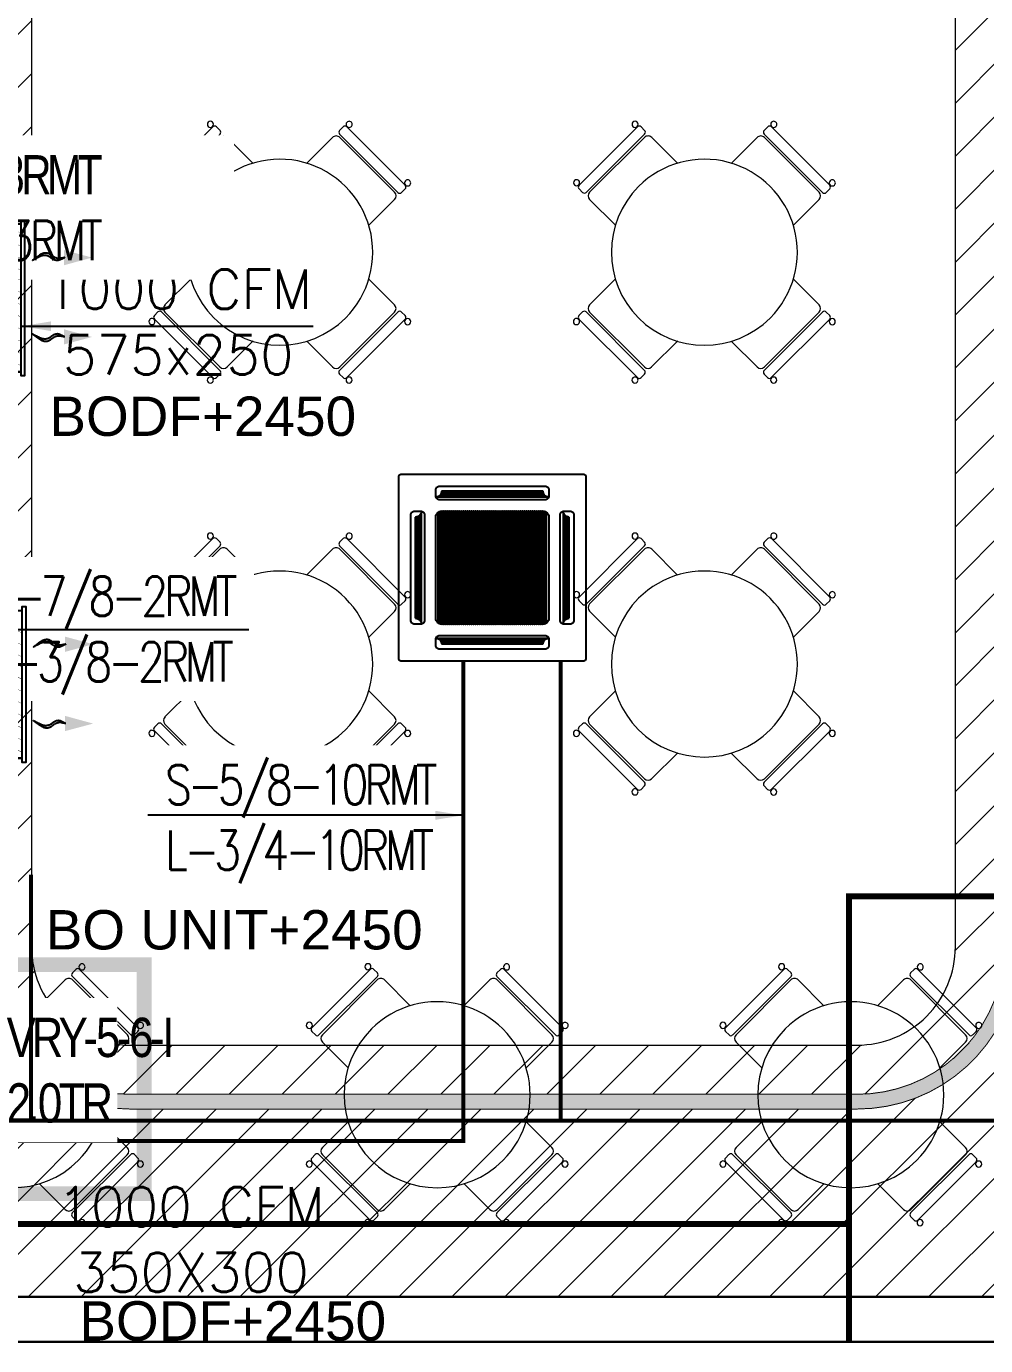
# Model space of a CAD drawing. Header units: millimetres. Extents: x 148480 to 578986, y 39883 to 155062.
# Drawn here: x 250666 to 255545, y 112163 to 118873 of the extents above; entities that cross this region are included whole.
import ezdxf

# ---------------------------------------------------------------- set-up
doc = ezdxf.new("R2010")
doc.units = ezdxf.units.MM
doc.linetypes.add('CENTER', pattern=[2, 1.25, -0.25, 0.25, -0.25])
doc.linetypes.add('HIDDEN', pattern=[0.375, 0.25, -0.125])
for name, color, linetype in [('AC-RA-DIFFUSER', 6, 'Continuous'), ('CEN', 252, 'CENTER'), ('CONC-WALL', 1, 'Continuous'), ('FRESH AIRDUCT', 3, 'Continuous'), ('HATCH', 8, 'Continuous'), ('Hatch 01_UC', 7, 'Continuous'), ('HVAC-SECTIONS', 7, 'Continuous'), ('Layer2', 4, 'Continuous'), ('Layer4', 6, 'Continuous'), ('M HVAC DRAIN PIPE', 30, 'Continuous'), ('M-HVAC ELLIPTICAL DUCT', 6, 'Continuous'), ('M-HVAC VRV PIPE', 4, 'Continuous'), ('M-HVAC-BOF', 6, 'Continuous'), ('M-HVAC-GRIL', 6, 'Continuous'), ('M-HVAC-SUPP', 4, 'Continuous'), ('M-HVAC-SUPPLY AIR DUCT', 4, 'Continuous'), ('M-HVAC-TEXT', 7, 'Continuous'), ('PCE-HVACTEXT', 7, 'Continuous')]:
    doc.layers.add(name, color=color, linetype=linetype)
for name, color, linetype, lineweight in [('ID-FURNITURE', 54, 'Continuous', 15), ('KDBS-SIDE THROW GRILLE', 1, 'Continuous', 18), ('M HVAC GRILLE', 6, 'Continuous', 13), ('P-PIPE-IDEN', 7, 'Continuous', 9)]:
    doc.layers.add(name, color=color, linetype=linetype, lineweight=lineweight)
doc.layers.add('LinearLight', color=7, linetype='Continuous', lineweight=5, true_color=0xb41f08)
doc.styles.add('ARAIL', font='arial.ttf')
doc.styles.add('Arial', font='arial.ttf', dxfattribs={"height": 3})
doc.styles.add('Arial_2', font='arial.ttf', dxfattribs={"height": 75})
doc.styles.add('R', font='romans.shx')
doc.styles.add('ROMAND', font='romand__.ttf')
doc.styles.add('romans', font='stylu.ttf', dxfattribs={"height": 125})
doc.styles.add('rs', font='romans.shx', dxfattribs={"width": 0.75})
doc.dimstyles.new('GLAZ ALU', dxfattribs={"dimscale": 100, "dimtxt": 2, "dimasz": 1.4, "dimexe": 0.8, "dimexo": 0.8, "dimgap": 0.75, "dimtad": 1, "dimdec": 0, "dimzin": 0, "dimdsep": 46, "dimtxsty": 'rs', "dimcen": 0.09, "dimclrd": 8, "dimclre": 8, "dimclrt": 2, "dimadec": 0, "dimazin": 0, "dimtfac": 1, "dimtdec": 0, "dimtmove": 0, "dimatfit": 3, "dimfxl": 1, "dimtolj": 1, "dimtzin": 0, "dimarcsym": 0})
doc.dimstyles.new('Vayucon', dxfattribs={"dimtxt": 200, "dimasz": 150, "dimexe": 0, "dimexo": 0, "dimgap": 9e-05, "dimtad": 1, "dimdec": 0, "dimrnd": 5, "dimzin": 0, "dimdsep": 46, "dimtxsty": 'ROMAND', "dimcen": 90, "dimclrd": 42, "dimclre": 8, "dimclrt": 7, "dimadec": 0, "dimazin": 0, "dimtfac": 1, "dimtdec": 0, "dimtofl": 0, "dimtmove": 1, "dimatfit": 0, "dimfxl": 1, "dimtolj": 1, "dimtzin": 0, "dimarcsym": 0})

# ---------------------------------------------------------------- blocks, each defined once
blk = doc.blocks.new('GFC1')
at = {"layer": 'CEN', "color": 8, "linetype": 'HIDDEN', "lineweight": 0, "ltscale": 1500}
blk.add_line((319940.1, 113767.5), (327480, 113767.5), dxfattribs=at)
blk.add_lwpolyline([(327482.2, 113163.7), (327482.2, 115433.7), (329752.2, 115433.7)], dxfattribs=at)
at = {"layer": 'CONC-WALL', "color": 8, "linetype": 'Continuous', "lineweight": 30}
for p, q in [((329064.7, 113396.2), (322020.9, 113396.2)), ((329064.7, 113167.5), (322020.9, 113167.5))]:
    blk.add_line(p, q, dxfattribs=at)
at = {"layer": 'ID-FURNITURE', "color": 8}
for p, q in [((323949.2, 119051.3), (324246.5, 119348.4)), ((324265, 119348.3), (324283, 119330.4)), ((324891.1, 119330.3), (324909.1, 119348.3)), ((324927.7, 119348.2), (325224.7, 119051)), ((326109.2, 119051.3), (326406.5, 119348.4)), ((326425, 119348.3), (326443, 119330.4)), ((327051.1, 119330.3), (327069.1, 119348.3)), ((327087.7, 119348.2), (327384.7, 119051)), ((324283, 119311.8), (323985.8, 119014.7)), ((324003.2, 119015.9), (324281.8, 119294.4)), ((324319, 119294.4), (324450.1, 119163.2)), ((324722.8, 119162), (324855.1, 119294.3)), ((325188.2, 119014.5), (324891.1, 119311.7)), ((324892.3, 119294.3), (325170.8, 119015.6)), ((326443, 119311.8), (326145.8, 119014.7)), ((326163.2, 119015.9), (326441.8, 119294.4)), ((326479, 119294.4), (326610.1, 119163.2)), ((326882.8, 119162), (327015.1, 119294.3)), ((327348.2, 119014.5), (327051.1, 119311.7)), ((327052.3, 119294.3), (327330.8, 119015.6)), ((323967.2, 119014.7), (323949.2, 119032.7)), ((324134.3, 118847.5), (324003.2, 118978.7)), ((325170.8, 118978.5), (325038.5, 118846.3)), ((325224.7, 119032.4), (325206.8, 119014.5)), ((326127.2, 119014.7), (326109.2, 119032.7)), ((326294.3, 118847.5), (326163.2, 118978.7)), ((327330.8, 118978.5), (327198.5, 118846.3)), ((327384.7, 119032.4), (327366.7, 119014.5)), ((324003.1, 118442.6), (324135.4, 118574.8)), ((325039.6, 118573.5), (325170.7, 118442.4)), ((326163.1, 118442.6), (326295.4, 118574.8)), ((327199.6, 118573.5), (327330.7, 118442.4)), ((323949.1, 118388.7), (323967.1, 118406.6)), ((323985.7, 118406.6), (324282.8, 118109.4)), ((324281.6, 118126.8), (324003.1, 118405.4)), ((324890.9, 118109.3), (325188.1, 118406.4)), ((325170.7, 118405.2), (324892, 118126.7)), ((325206.7, 118406.4), (325224.6, 118388.4)), ((326109.1, 118388.7), (326127.1, 118406.6)), ((326145.7, 118406.6), (326442.8, 118109.4)), ((326441.6, 118126.8), (326163.1, 118405.4)), ((327050.8, 118109.3), (327348.1, 118406.4)), ((327330.7, 118405.2), (327052, 118126.7)), ((327366.7, 118406.4), (327384.6, 118388.4)), ((324246.2, 118072.8), (323949.1, 118370.1)), ((325224.6, 118369.8), (324927.4, 118072.7)), ((326406.2, 118072.8), (326109.1, 118370.1)), ((327384.6, 118369.8), (327087.4, 118072.7)), ((324451.1, 118259.1), (324318.7, 118126.8)), ((324854.9, 118126.7), (324723.8, 118257.9)), ((326611.1, 118259.1), (326478.7, 118126.8)), ((327014.9, 118126.7), (326883.8, 118257.9)), ((324282.8, 118090.8), (324264.8, 118072.8)), ((324908.8, 118072.7), (324890.8, 118090.7)), ((326442.8, 118090.8), (326424.8, 118072.8)), ((327068.8, 118072.7), (327050.8, 118090.7)), ((323949.2, 116956.6), (324246.5, 117253.6)), ((324265, 117253.6), (324283, 117235.6)), ((324891.1, 117235.6), (324909.1, 117253.5)), ((324927.7, 117253.5), (325224.7, 116956.3)), ((326109.2, 116956.6), (326406.5, 117253.6)), ((326425, 117253.6), (326443, 117235.6)), ((327051.1, 117235.6), (327069.1, 117253.5)), ((327087.7, 117253.5), (327384.7, 116956.3)), ((324283, 117217.1), (323985.8, 116920)), ((324003.2, 116921.2), (324281.8, 117199.7)), ((324319, 117199.7), (324450.1, 117068.5)), ((324722.8, 117067.3), (324855.1, 117199.6)), ((325188.2, 116919.7), (324891.1, 117217)), ((324892.3, 117199.6), (325170.8, 116920.9)), ((326443, 117217.1), (326145.8, 116920)), ((326163.2, 116921.2), (326441.8, 117199.7)), ((326479, 117199.7), (326610.1, 117068.5)), ((326882.8, 117067.3), (327015.1, 117199.6)), ((327348.2, 116919.7), (327051.1, 117217)), ((327052.3, 117199.6), (327330.8, 116920.9)), ((323967.2, 116920), (323949.2, 116938)), ((325224.7, 116937.7), (325206.8, 116919.7)), ((326127.2, 116920), (326109.2, 116938)), ((327384.7, 116937.7), (327366.7, 116919.7)), ((324134.3, 116752.8), (324003.2, 116884)), ((325170.8, 116883.8), (325038.5, 116751.5)), ((326294.3, 116752.8), (326163.2, 116884)), ((327330.8, 116883.8), (327198.5, 116751.5)), ((324003.1, 116347.9), (324135.4, 116480.1)), ((325039.6, 116478.8), (325170.7, 116347.6)), ((326163.1, 116347.9), (326295.4, 116480.1)), ((327199.6, 116478.8), (327330.7, 116347.6)), ((323949.1, 116293.9), (323967.1, 116311.9)), ((323985.7, 116311.9), (324282.8, 116014.7)), ((324281.6, 116032.1), (324003.1, 116310.7)), ((324890.9, 116014.6), (325188.1, 116311.7)), ((325170.7, 116310.5), (324892, 116032)), ((325206.7, 116311.7), (325224.6, 116293.7)), ((326109.1, 116293.9), (326127.1, 116311.9)), ((326145.7, 116311.9), (326442.8, 116014.7)), ((326441.6, 116032.1), (326163.1, 116310.7)), ((327050.8, 116014.6), (327348.1, 116311.7)), ((327330.7, 116310.5), (327052, 116032)), ((327366.7, 116311.7), (327384.6, 116293.7)), ((324246.2, 115978.1), (323949.1, 116275.4)), ((325224.6, 116275.1), (324927.4, 115978)), ((326406.2, 115978.1), (326109.1, 116275.4)), ((327384.6, 116275.1), (327087.4, 115978)), ((324451.1, 116164.3), (324318.7, 116032.1)), ((324854.9, 116032), (324723.8, 116163.2)), ((326611.1, 116164.3), (326478.7, 116032.1)), ((327014.9, 116032), (326883.8, 116163.2)), ((324282.8, 115996.1), (324264.8, 115978.1)), ((324908.8, 115978), (324890.8, 115996)), ((326442.8, 115996.1), (326424.8, 115978.1)), ((327068.8, 115978), (327050.8, 115996)), ((323531.8, 115044.6), (323549.8, 115062.6)), ((323828.9, 114728.8), (323531.8, 115026)), ((323568.4, 115062.6), (323865.4, 114765.4)), ((324749.9, 114765.6), (325047.2, 115062.7)), ((325083.7, 115026.1), (324786.5, 114729)), ((325065.7, 115062.7), (325083.7, 115044.7)), ((325691.8, 115044.6), (325709.8, 115062.6)), ((325988.9, 114728.8), (325691.8, 115026)), ((325728.4, 115062.6), (326025.4, 114765.4)), ((326854.3, 114765.6), (327151.5, 115062.7)), ((327188.1, 115026.1), (326890.9, 114729)), ((327170.1, 115062.7), (327188.1, 115044.7)), ((327796.2, 115044.6), (327814.2, 115062.6)), ((328093.3, 114728.8), (327796.2, 115026)), ((327832.7, 115062.6), (328129.8, 114765.4)), ((323363.5, 114876.4), (323495.8, 115008.7)), ((323533, 115008.7), (323811.5, 114730)), ((324803.9, 114730.2), (325082.5, 115008.7)), ((325119.7, 115008.7), (325250.8, 114877.6)), ((325523.5, 114876.4), (325655.8, 115008.7)), ((325693, 115008.7), (325971.5, 114730)), ((326908.2, 114730.2), (327186.9, 115008.7)), ((327224.1, 115008.7), (327355.1, 114877.6)), ((327627.8, 114876.4), (327760.2, 115008.7)), ((327797.4, 115008.7), (328075.9, 114730)), ((323811.5, 114692.8), (323679.2, 114560.6)), ((323865.4, 114746.8), (323847.4, 114728.8)), ((324767.9, 114729.1), (324749.9, 114747)), ((324935, 114561.9), (324803.8, 114693.1)), ((325971.5, 114692.8), (325839.1, 114560.6)), ((326025.4, 114746.8), (326007.4, 114728.8)), ((326872.3, 114729.1), (326854.3, 114747)), ((327039.4, 114561.9), (326908.2, 114693.1)), ((328075.9, 114692.8), (327943.5, 114560.6)), ((328129.8, 114746.8), (328111.8, 114728.8)), ((323680.3, 114287.9), (323811.4, 114156.7)), ((324803.8, 114156.9), (324936.1, 114289.2)), ((325840.3, 114287.9), (325971.4, 114156.7)), ((326908.2, 114156.9), (327040.5, 114289.2)), ((327944.7, 114287.9), (328075.8, 114156.7)), ((323531.5, 113823.6), (323828.8, 114120.7)), ((323811.4, 114119.6), (323532.7, 113841)), ((323865.3, 114084.2), (323568.1, 113787.1)), ((323847.4, 114120.7), (323865.3, 114102.7)), ((324749.8, 114103), (324767.8, 114121)), ((325046.9, 113787.2), (324749.8, 114084.4)), ((324786.4, 114121), (325083.5, 113823.7)), ((325082.3, 113841.1), (324803.8, 114119.8)), ((325691.5, 113823.6), (325988.8, 114120.7)), ((325971.4, 114119.6), (325692.7, 113841)), ((326025.3, 114084.2), (325728.1, 113787.1)), ((326007.4, 114120.7), (326025.3, 114102.7)), ((326854.2, 114103), (326872.2, 114121)), ((327151.3, 113787.2), (326854.2, 114084.4)), ((326890.8, 114121), (327187.9, 113823.7)), ((327186.7, 113841.1), (326908.2, 114119.8)), ((327795.9, 113823.6), (328093.2, 114120.7)), ((328075.8, 114119.6), (327797.1, 113841)), ((328129.7, 114084.2), (327832.5, 113787.1)), ((328111.7, 114120.7), (328129.7, 114102.7)), ((323495.6, 113841), (323364.5, 113972.2)), ((325251.8, 113973.4), (325119.4, 113841.1)), ((325655.6, 113841), (325524.5, 113972.2)), ((327356.2, 113973.4), (327223.8, 113841.1)), ((327760, 113841), (327628.9, 113972.2)), ((323549.5, 113787.1), (323531.5, 113805.1)), ((325083.5, 113805.2), (325065.5, 113787.2)), ((325709.5, 113787.1), (325691.5, 113805.1)), ((327187.9, 113805.2), (327169.9, 113787.2)), ((327813.9, 113787.1), (327795.9, 113805.1))]:
    blk.add_line(p, q, dxfattribs=at)
for centre, radius, start, end in [((324234.4, 119361.3), 15.6, 44.98484, 224.98484), ((324234.4, 119361.3), 15.6, 224.98484, 44.98484), ((324255.8, 119339.1), 13.1, 44.98484, 134.98484), ((324273.7, 119321.1), 13.1, 314.98484, 44.98484), ((324900.4, 119321), 13.1, 134.98484, 224.98484), ((324918.4, 119339), 13.1, 44.98484, 134.98484), ((324940, 119361), 15.6, 134.98484, 314.98484), ((324940, 119361), 15.6, 314.98484, 134.98484), ((326394.4, 119361.3), 15.6, 44.98484, 224.98484), ((326394.4, 119361.3), 15.6, 224.98484, 44.98484), ((326415.7, 119339.1), 13.1, 44.98484, 134.98484), ((326433.7, 119321.1), 13.1, 314.98484, 44.98484), ((327060.4, 119321), 13.1, 134.98484, 224.98484), ((327078.4, 119339), 13.1, 44.98484, 134.98484), ((327100, 119361), 15.6, 134.98484, 314.98484), ((327100, 119361), 15.6, 314.98484, 134.98484), ((324300.4, 119275.8), 26.3, 44.98484, 134.98484), ((324873.7, 119275.7), 26.3, 44.98484, 134.98484), ((326460.4, 119275.8), 26.3, 44.98484, 134.98484), ((327033.7, 119275.7), 26.3, 44.98484, 134.98484), ((324586.9, 118710.5), 473.1, 314.98484, 134.98484), ((326746.9, 118710.5), 473.1, 314.98484, 134.98484), ((323936.5, 119063.6), 15.6, 44.98484, 224.98484), ((323936.5, 119063.6), 15.6, 224.98484, 44.98484), ((323958.5, 119042), 13.1, 134.98484, 224.98484), ((324586.9, 118710.5), 473.1, 134.98484, 314.98484), ((325237.6, 119063.1), 15.6, 134.98484, 314.98484), ((325215.5, 119041.7), 13.1, 314.98484, 44.98484), ((325237.6, 119063.1), 15.6, 314.98484, 134.98484), ((326096.5, 119063.6), 15.6, 44.98484, 224.98484), ((326096.5, 119063.6), 15.6, 224.98484, 44.98484), ((326118.5, 119042), 13.1, 134.98484, 224.98484), ((326746.9, 118710.5), 473.1, 134.98484, 314.98484), ((327397.6, 119063.1), 15.6, 134.98484, 314.98484), ((327375.5, 119041.7), 13.1, 314.98484, 44.98484), ((327397.6, 119063.1), 15.6, 314.98484, 134.98484), ((323976.5, 119024), 13.1, 224.98484, 314.98484), ((324021.7, 118997.3), 26.3, 134.98484, 224.98484), ((325152.2, 118997.1), 26.3, 314.98484, 44.98484), ((325197.5, 119023.7), 13.1, 224.98484, 314.98484), ((326136.5, 119024), 13.1, 224.98484, 314.98484), ((326181.7, 118997.3), 26.3, 134.98484, 224.98484), ((327312.2, 118997.1), 26.3, 314.98484, 44.98484), ((327357.5, 119023.7), 13.1, 224.98484, 314.98484), ((324021.7, 118424), 26.3, 134.98484, 224.98484), ((325152.1, 118423.8), 26.3, 314.98484, 44.98484), ((326181.7, 118424), 26.3, 134.98484, 224.98484), ((327312.1, 118423.8), 26.3, 314.98484, 44.98484), ((323958.4, 118379.4), 13.1, 134.98484, 224.98484), ((323976.4, 118397.3), 13.1, 44.98484, 134.98484), ((325197.4, 118397.1), 13.1, 44.98484, 134.98484), ((325215.4, 118379.1), 13.1, 314.98484, 44.98484), ((326118.4, 118379.4), 13.1, 134.98484, 224.98484), ((326136.4, 118397.3), 13.1, 44.98484, 134.98484), ((327357.4, 118397.1), 13.1, 44.98484, 134.98484), ((327375.4, 118379.1), 13.1, 314.98484, 44.98484), ((323936.2, 118358), 15.6, 134.98484, 314.98484), ((323936.2, 118358), 15.6, 314.98484, 134.98484), ((325237.3, 118357.5), 15.6, 44.98484, 224.98484), ((325237.3, 118357.5), 15.6, 224.98484, 44.98484), ((326096.2, 118358), 15.6, 134.98484, 314.98484), ((326096.2, 118358), 15.6, 314.98484, 134.98484), ((327397.3, 118357.5), 15.6, 44.98484, 224.98484), ((327397.3, 118357.5), 15.6, 224.98484, 44.98484), ((324300.2, 118145.3), 26.3, 224.98484, 314.98484), ((324273.5, 118100.1), 13.1, 314.98484, 44.98484), ((324873.5, 118145.3), 26.3, 224.98484, 314.98484), ((324900.1, 118100), 13.1, 134.98484, 224.98484), ((326460.2, 118145.3), 26.3, 224.98484, 314.98484), ((326433.5, 118100.1), 13.1, 314.98484, 44.98484), ((327033.5, 118145.3), 26.3, 224.98484, 314.98484), ((327060.1, 118100), 13.1, 134.98484, 224.98484), ((324233.9, 118060.1), 15.6, 134.98484, 314.98484), ((324233.9, 118060.1), 15.6, 314.98484, 134.98484), ((324255.5, 118082.1), 13.1, 224.98484, 314.98484), ((324918.1, 118082), 13.1, 224.98484, 314.98484), ((324939.5, 118059.8), 15.6, 44.98484, 224.98484), ((324939.5, 118059.8), 15.6, 224.98484, 44.98484), ((326393.9, 118060.1), 15.6, 134.98484, 314.98484), ((326393.9, 118060.1), 15.6, 314.98484, 134.98484), ((326415.5, 118082.1), 13.1, 224.98484, 314.98484), ((327078.1, 118082), 13.1, 224.98484, 314.98484), ((327099.5, 118059.8), 15.6, 44.98484, 224.98484), ((327099.5, 118059.8), 15.6, 224.98484, 44.98484), ((324234.4, 117266.5), 15.6, 44.98484, 224.98484), ((324234.4, 117266.5), 15.6, 224.98484, 44.98484), ((324255.8, 117244.4), 13.1, 44.98484, 134.98484), ((324273.7, 117226.4), 13.1, 314.98484, 44.98484), ((324900.4, 117226.3), 13.1, 134.98484, 224.98484), ((324918.4, 117244.3), 13.1, 44.98484, 134.98484), ((324940, 117266.2), 15.6, 134.98484, 314.98484), ((324940, 117266.2), 15.6, 314.98484, 134.98484), ((326394.4, 117266.5), 15.6, 44.98484, 224.98484), ((326394.4, 117266.5), 15.6, 224.98484, 44.98484), ((326415.7, 117244.4), 13.1, 44.98484, 134.98484), ((326433.7, 117226.4), 13.1, 314.98484, 44.98484), ((327060.4, 117226.3), 13.1, 134.98484, 224.98484), ((327078.4, 117244.3), 13.1, 44.98484, 134.98484), ((327100, 117266.2), 15.6, 134.98484, 314.98484), ((327100, 117266.2), 15.6, 314.98484, 134.98484), ((324300.4, 117181.1), 26.3, 44.98484, 134.98484), ((324873.7, 117181), 26.3, 44.98484, 134.98484), ((326460.4, 117181.1), 26.3, 44.98484, 134.98484), ((327033.7, 117181), 26.3, 44.98484, 134.98484), ((324586.9, 116615.8), 473.1, 314.98484, 134.98484), ((326746.9, 116615.8), 473.1, 314.98484, 134.98484), ((323936.5, 116968.9), 15.6, 44.98484, 224.98484), ((323936.5, 116968.9), 15.6, 224.98484, 44.98484), ((325237.6, 116968.4), 15.6, 134.98484, 314.98484), ((325237.6, 116968.4), 15.6, 314.98484, 134.98484), ((326096.5, 116968.9), 15.6, 44.98484, 224.98484), ((326096.5, 116968.9), 15.6, 224.98484, 44.98484), ((327397.6, 116968.4), 15.6, 134.98484, 314.98484), ((327397.6, 116968.4), 15.6, 314.98484, 134.98484), ((323958.5, 116947.3), 13.1, 134.98484, 224.98484), ((323976.5, 116929.3), 13.1, 224.98484, 314.98484), ((324021.7, 116902.6), 26.3, 134.98484, 224.98484), ((324586.9, 116615.8), 473.1, 134.98484, 314.98484), ((325152.2, 116902.4), 26.3, 314.98484, 44.98484), ((325197.5, 116929), 13.1, 224.98484, 314.98484), ((325215.5, 116947), 13.1, 314.98484, 44.98484), ((326118.5, 116947.3), 13.1, 134.98484, 224.98484), ((326136.5, 116929.3), 13.1, 224.98484, 314.98484), ((326181.7, 116902.6), 26.3, 134.98484, 224.98484), ((326746.9, 116615.8), 473.1, 134.98484, 314.98484), ((327312.2, 116902.4), 26.3, 314.98484, 44.98484), ((327357.5, 116929), 13.1, 224.98484, 314.98484), ((327375.5, 116947), 13.1, 314.98484, 44.98484), ((323958.4, 116284.7), 13.1, 134.98484, 224.98484), ((323976.4, 116302.6), 13.1, 44.98484, 134.98484), ((324021.7, 116329.3), 26.3, 134.98484, 224.98484), ((325152.1, 116329.1), 26.3, 314.98484, 44.98484), ((325197.4, 116302.4), 13.1, 44.98484, 134.98484), ((326118.4, 116284.7), 13.1, 134.98484, 224.98484), ((326136.4, 116302.6), 13.1, 44.98484, 134.98484), ((326181.7, 116329.3), 26.3, 134.98484, 224.98484), ((327312.1, 116329.1), 26.3, 314.98484, 44.98484), ((327357.4, 116302.4), 13.1, 44.98484, 134.98484), ((323936.2, 116263.3), 15.6, 134.98484, 314.98484), ((323936.2, 116263.3), 15.6, 314.98484, 134.98484), ((325237.3, 116262.8), 15.6, 44.98484, 224.98484), ((325215.4, 116284.4), 13.1, 314.98484, 44.98484), ((325237.3, 116262.8), 15.6, 224.98484, 44.98484), ((326096.2, 116263.3), 15.6, 134.98484, 314.98484), ((326096.2, 116263.3), 15.6, 314.98484, 134.98484), ((327397.3, 116262.8), 15.6, 44.98484, 224.98484), ((327375.4, 116284.4), 13.1, 314.98484, 44.98484), ((327397.3, 116262.8), 15.6, 224.98484, 44.98484), ((324300.2, 116050.6), 26.3, 224.98484, 314.98484), ((324873.5, 116050.6), 26.3, 224.98484, 314.98484), ((326460.2, 116050.6), 26.3, 224.98484, 314.98484), ((327033.5, 116050.6), 26.3, 224.98484, 314.98484), ((324233.9, 115965.4), 15.6, 134.98484, 314.98484), ((324233.9, 115965.4), 15.6, 314.98484, 134.98484), ((324255.5, 115987.4), 13.1, 224.98484, 314.98484), ((324273.5, 116005.4), 13.1, 314.98484, 44.98484), ((324900.1, 116005.3), 13.1, 134.98484, 224.98484), ((324918.1, 115987.3), 13.1, 224.98484, 314.98484), ((324939.5, 115965.1), 15.6, 44.98484, 224.98484), ((324939.5, 115965.1), 15.6, 224.98484, 44.98484), ((326393.9, 115965.4), 15.6, 134.98484, 314.98484), ((326393.9, 115965.4), 15.6, 314.98484, 134.98484), ((326415.5, 115987.4), 13.1, 224.98484, 314.98484), ((326433.5, 116005.4), 13.1, 314.98484, 44.98484), ((327060.1, 116005.3), 13.1, 134.98484, 224.98484), ((327078.1, 115987.3), 13.1, 224.98484, 314.98484), ((327099.5, 115965.1), 15.6, 44.98484, 224.98484), ((327099.5, 115965.1), 15.6, 224.98484, 44.98484), ((323580.7, 115075.3), 15.6, 134.98484, 314.98484), ((323580.7, 115075.3), 15.6, 314.98484, 134.98484), ((325035, 115075.6), 15.6, 44.98484, 224.98484), ((325035, 115075.6), 15.6, 224.98484, 44.98484), ((325740.7, 115075.3), 15.6, 134.98484, 314.98484), ((325740.7, 115075.3), 15.6, 314.98484, 134.98484), ((327139.4, 115075.6), 15.6, 44.98484, 224.98484), ((327139.4, 115075.6), 15.6, 224.98484, 44.98484), ((327845, 115075.3), 15.6, 134.98484, 314.98484), ((327845, 115075.3), 15.6, 314.98484, 134.98484), ((323541.1, 115035.3), 13.1, 134.98484, 224.98484), ((323559.1, 115053.3), 13.1, 44.98484, 134.98484), ((325056.4, 115053.4), 13.1, 44.98484, 134.98484), ((325074.4, 115035.4), 13.1, 314.98484, 44.98484), ((325701.1, 115035.3), 13.1, 134.98484, 224.98484), ((325719.1, 115053.3), 13.1, 44.98484, 134.98484), ((327160.8, 115053.4), 13.1, 44.98484, 134.98484), ((327178.8, 115035.4), 13.1, 314.98484, 44.98484), ((327805.5, 115035.3), 13.1, 134.98484, 224.98484), ((327823.5, 115053.3), 13.1, 44.98484, 134.98484), ((323514.4, 114990.1), 26.3, 44.98484, 134.98484), ((325101.1, 114990.2), 26.3, 44.98484, 134.98484), ((325674.4, 114990.1), 26.3, 44.98484, 134.98484), ((327205.5, 114990.2), 26.3, 44.98484, 134.98484), ((327778.8, 114990.1), 26.3, 44.98484, 134.98484), ((323227.6, 114424.9), 473.1, 314.98484, 134.98484), ((325387.6, 114424.9), 473.1, 314.98484, 134.98484), ((327492, 114424.9), 473.1, 314.98484, 134.98484), ((323227.6, 114424.9), 473.1, 134.98484, 314.98484), ((323878.3, 114777.5), 15.6, 134.98484, 314.98484), ((323856.2, 114756.1), 13.1, 314.98484, 44.98484), ((323878.3, 114777.5), 15.6, 314.98484, 134.98484), ((324737.2, 114777.9), 15.6, 44.98484, 224.98484), ((324737.2, 114777.9), 15.6, 224.98484, 44.98484), ((324759.2, 114756.3), 13.1, 134.98484, 224.98484), ((325387.6, 114424.9), 473.1, 134.98484, 314.98484), ((326038.3, 114777.5), 15.6, 134.98484, 314.98484), ((326016.1, 114756.1), 13.1, 314.98484, 44.98484), ((326038.3, 114777.5), 15.6, 314.98484, 134.98484), ((326841.6, 114777.9), 15.6, 44.98484, 224.98484), ((326841.6, 114777.9), 15.6, 224.98484, 44.98484), ((326863.6, 114756.3), 13.1, 134.98484, 224.98484), ((327492, 114424.9), 473.1, 134.98484, 314.98484), ((328142.7, 114777.5), 15.6, 134.98484, 314.98484), ((328120.5, 114756.1), 13.1, 314.98484, 44.98484), ((328142.7, 114777.5), 15.6, 314.98484, 134.98484), ((323792.9, 114711.4), 26.3, 314.98484, 44.98484), ((323838.2, 114738.1), 13.1, 224.98484, 314.98484), ((324777.2, 114738.3), 13.1, 224.98484, 314.98484), ((324822.4, 114711.6), 26.3, 134.98484, 224.98484), ((325952.9, 114711.4), 26.3, 314.98484, 44.98484), ((325998.2, 114738.1), 13.1, 224.98484, 314.98484), ((326881.6, 114738.3), 13.1, 224.98484, 314.98484), ((326926.8, 114711.6), 26.3, 134.98484, 224.98484), ((328057.3, 114711.4), 26.3, 314.98484, 44.98484), ((328102.5, 114738.1), 13.1, 224.98484, 314.98484), ((323792.8, 114138.1), 26.3, 314.98484, 44.98484), ((324822.3, 114138.4), 26.3, 134.98484, 224.98484), ((325952.8, 114138.1), 26.3, 314.98484, 44.98484), ((326926.7, 114138.4), 26.3, 134.98484, 224.98484), ((328057.2, 114138.1), 26.3, 314.98484, 44.98484), ((323838.1, 114111.4), 13.1, 44.98484, 134.98484), ((323878, 114071.9), 15.6, 44.98484, 224.98484), ((323856.1, 114093.5), 13.1, 314.98484, 44.98484), ((323878, 114071.9), 15.6, 224.98484, 44.98484), ((324736.9, 114072.3), 15.6, 134.98484, 314.98484), ((324736.9, 114072.3), 15.6, 314.98484, 134.98484), ((324759.1, 114093.7), 13.1, 134.98484, 224.98484), ((324777.1, 114111.7), 13.1, 44.98484, 134.98484), ((325998.1, 114111.4), 13.1, 44.98484, 134.98484), ((326038, 114071.9), 15.6, 44.98484, 224.98484), ((326016, 114093.5), 13.1, 314.98484, 44.98484), ((326038, 114071.9), 15.6, 224.98484, 44.98484), ((326841.3, 114072.3), 15.6, 134.98484, 314.98484), ((326841.3, 114072.3), 15.6, 314.98484, 134.98484), ((326863.5, 114093.7), 13.1, 134.98484, 224.98484), ((326881.5, 114111.7), 13.1, 44.98484, 134.98484), ((328102.5, 114111.4), 13.1, 44.98484, 134.98484), ((328142.4, 114071.9), 15.6, 44.98484, 224.98484), ((328120.4, 114093.5), 13.1, 314.98484, 44.98484), ((328142.4, 114071.9), 15.6, 224.98484, 44.98484), ((323514.2, 113859.6), 26.3, 224.98484, 314.98484), ((323540.8, 113814.4), 13.1, 134.98484, 224.98484), ((325100.9, 113859.7), 26.3, 224.98484, 314.98484), ((325074.2, 113814.5), 13.1, 314.98484, 44.98484), ((325674.2, 113859.6), 26.3, 224.98484, 314.98484), ((325700.8, 113814.4), 13.1, 134.98484, 224.98484), ((327205.3, 113859.7), 26.3, 224.98484, 314.98484), ((327178.6, 113814.5), 13.1, 314.98484, 44.98484), ((327778.5, 113859.6), 26.3, 224.98484, 314.98484), ((327805.2, 113814.4), 13.1, 134.98484, 224.98484), ((323558.8, 113796.4), 13.1, 224.98484, 314.98484), ((323580.2, 113774.2), 15.6, 44.98484, 224.98484), ((323580.2, 113774.2), 15.6, 224.98484, 44.98484), ((325034.6, 113774.5), 15.6, 134.98484, 314.98484), ((325034.6, 113774.5), 15.6, 314.98484, 134.98484), ((325056.2, 113796.5), 13.1, 224.98484, 314.98484), ((325718.8, 113796.4), 13.1, 224.98484, 314.98484), ((325740.2, 113774.2), 15.6, 44.98484, 224.98484), ((325740.2, 113774.2), 15.6, 224.98484, 44.98484), ((327139, 113774.5), 15.6, 134.98484, 314.98484), ((327139, 113774.5), 15.6, 314.98484, 134.98484), ((327160.6, 113796.5), 13.1, 224.98484, 314.98484), ((327823.2, 113796.4), 13.1, 224.98484, 314.98484), ((327844.6, 113774.2), 15.6, 44.98484, 224.98484), ((327844.6, 113774.2), 15.6, 224.98484, 44.98484)]:
    blk.add_arc(centre, radius, start, end, dxfattribs=at)
blk = doc.blocks.new('celling')
at = {"layer": 'HATCH'}
h = blk.add_hatch(color=8, dxfattribs=at)
h.dxf.hatch_style = 1
edge = h.paths.add_edge_path(flags=16)
edge.add_line((332844, 71504.1), (332844, 62144.6))
edge.add_ellipse((333594, 62144.6), major_axis=(750, 0), ratio=1, start_angle=180, end_angle=270)
edge.add_line((333594, 61394.6), (337293.7, 61394.6))
edge.add_ellipse((337293.7, 62144.6), major_axis=(750, 0), ratio=1, start_angle=270, end_angle=360)
edge.add_line((338043.7, 62144.6), (338043.7, 71504.1))
edge.add_ellipse((337293.7, 71504.1), major_axis=(750, 0), ratio=1, start_angle=0, end_angle=90)
edge.add_line((337293.7, 72254.1), (333594, 72254.1))
edge.add_ellipse((333594, 71504.1), major_axis=(750, 0), ratio=1, start_angle=90, end_angle=180)
edge = h.paths.add_edge_path()
edge.add_line((332769, 71504.1), (332769, 62144.6))
edge.add_ellipse((333594, 62144.6), major_axis=(825, 0), ratio=1, start_angle=180, end_angle=270)
edge.add_line((333594, 61319.6), (337293.7, 61319.6))
edge.add_ellipse((337293.7, 62144.6), major_axis=(825, 0), ratio=1, start_angle=270, end_angle=360)
edge.add_line((338118.7, 62144.6), (338118.7, 71504.1))
edge.add_ellipse((337293.7, 71504.1), major_axis=(825, 0), ratio=1, start_angle=0, end_angle=90)
edge.add_line((337293.7, 72329.1), (333594, 72329.1))
edge.add_ellipse((333594, 71504.1), major_axis=(825, 0), ratio=1, start_angle=90, end_angle=180)
at = {"layer": 'Hatch 01_UC', "linetype": 'Continuous', "lineweight": 0, "transparency": 33554597}
h = blk.add_hatch(dxfattribs=at)
h.set_pattern_fill('ANSI31', color=8, scale=60, angle=180)
h.set_pattern_definition([(225, (368922.34, 87872.28), (134.70384, -134.70384), [])])
edge = h.paths.add_edge_path(flags=16)
edge.add_line((332769, 71504.1), (332769, 62144.6))
edge.add_ellipse((333594, 62144.6), major_axis=(825, 0), ratio=1, start_angle=180, end_angle=270)
edge.add_line((333594, 61319.6), (337293.7, 61319.6))
edge.add_ellipse((337293.7, 62144.6), major_axis=(825, 0), ratio=1, start_angle=270, end_angle=360)
edge.add_line((338118.7, 62144.6), (338118.7, 71504.1))
edge.add_ellipse((337293.7, 71504.1), major_axis=(825, 0), ratio=1, start_angle=0, end_angle=90)
edge.add_line((337293.7, 72329.1), (333594, 72329.1))
edge.add_ellipse((333594, 71504.1), major_axis=(825, 0), ratio=1, start_angle=90, end_angle=180)
h.paths.add_polyline_path([(338525.9, 73284.1), (331794, 73284.1), (331794, 66987.4), (331794, 60362.1), (338762.7, 60362.1), (338762.7, 60894.6), (339095.2, 60894.6), (339095.2, 69869.1), (338534, 69869.1), (338534, 70934.1), (339093.7, 70934.1), (339093.7, 73284.1)])
h = blk.add_hatch(dxfattribs=at)
h.set_pattern_fill('ANSI31', color=8, scale=60, angle=180)
h.set_pattern_definition([(225, (-25813.7, -9e-10), (134.70384, -134.70384), [])])
edge = h.paths.add_edge_path(flags=16)
edge.add_line((333094, 71504.1), (333094, 62144.6))
edge.add_ellipse((333594, 62144.6), major_axis=(500, 0), ratio=1, start_angle=180, end_angle=270)
edge.add_line((333594, 61644.6), (337293.7, 61644.6))
edge.add_ellipse((337293.7, 62144.6), major_axis=(500, 0), ratio=1, start_angle=270, end_angle=360)
edge.add_line((337793.7, 62144.6), (337793.7, 71504.1))
edge.add_ellipse((337293.7, 71504.1), major_axis=(500, 0), ratio=1, start_angle=0, end_angle=90)
edge.add_line((337293.7, 72004.1), (333594, 72004.1))
edge.add_ellipse((333594, 71504.1), major_axis=(500, 0), ratio=1, start_angle=90, end_angle=180)
edge = h.paths.add_edge_path()
edge.add_line((332844, 71504.1), (332844, 62144.6))
edge.add_ellipse((333594, 62144.6), major_axis=(750, 0), ratio=1, start_angle=180, end_angle=270)
edge.add_line((333594, 61394.6), (337293.7, 61394.6))
edge.add_ellipse((337293.7, 62144.6), major_axis=(750, 0), ratio=1, start_angle=270, end_angle=360)
edge.add_line((338043.7, 62144.6), (338043.7, 71504.1))
edge.add_ellipse((337293.7, 71504.1), major_axis=(750, 0), ratio=1, start_angle=0, end_angle=90)
edge.add_line((337293.7, 72254.1), (333594, 72254.1))
edge.add_ellipse((333594, 71504.1), major_axis=(750, 0), ratio=1, start_angle=90, end_angle=180)
at = {"layer": 'Hatch 01_UC', "color": 8, "linetype": 'Continuous', "lineweight": 0}
blk.add_lwpolyline([(331794, 60362.1), (339095.2, 60362.1), (339095.2, 73284.1), (331794, 73284.1)], close=True, dxfattribs=at)
blk.add_lwpolyline([(333594, 72004.1, 0.414214), (333094, 71504.1), (333094, 62144.6, 0.414214), (333594, 61644.6), (337293.7, 61644.6, 0.414214), (337793.7, 62144.6), (337793.7, 71504.1, 0.414214), (337293.7, 72004.1)], format="xyb", close=True, dxfattribs=at)
at = {"layer": 'LinearLight', "color": 8, "const_width": 5}
for points in [[(333594, 72329.1, 0.414214), (332769, 71504.1), (332769, 62144.6, 0.414214), (333594, 61319.6), (337293.7, 61319.6, 0.414214), (338118.7, 62144.6), (338118.7, 71504.1, 0.414214), (337293.7, 72329.1)], [(333594, 72254.1, 0.414214), (332844, 71504.1), (332844, 62144.6, 0.414214), (333594, 61394.6), (337293.7, 61394.6, 0.414214), (338043.7, 62144.6), (338043.7, 71504.1, 0.414214), (337293.7, 72254.1)]]:
    blk.add_lwpolyline(points, format="xyb", close=True, dxfattribs=at)
blk = doc.blocks.new('BEAM')
at = {"layer": 'CEN', "color": 11, "linetype": 'HIDDEN', "lineweight": 0, "ltscale": 1500, "const_width": 30}
for points in [[(387482.2, 113163.7), (387482.2, 115433.7), (389752.2, 115433.7)], [(379940.1, 113767.5), (387480, 113767.5)]]:
    blk.add_lwpolyline(points, dxfattribs=at)
blk = doc.blocks.new('BEE')
at = {"layer": 'M-HVAC VRV PIPE', "linetype": 'Continuous'}
blk.add_blockref('BEAM', (0, 0), dxfattribs=at)
blk = doc.blocks.new('zw$CAB3')
at = {"layer": 'M-HVAC ELLIPTICAL DUCT', "linetype": 'Continuous', "const_width": 75}
blk.add_lwpolyline([(37.5, 1202.5), (37.5, 37.5), (1237.5, 37.5), (1237.5, 1202.5)], close=True, dxfattribs=at)
at = {"layer": 'M-HVAC-TEXT', "color": 7, "insert": (651, 772.9, 0), "char_height": 250, "width": 562.477, "attachment_point": 2, "style": 'Arial'}
blk.add_mtext('TFA ', dxfattribs=at)
blk = doc.blocks.new('DLC - All Capacities')
at = {"color": 62}
for p, q in [((286.9, 360), (-286.9, 360)), ((270.9, 365), (-270.9, 365)), ((265.1, 370), (-265.1, 370)), ((261.5, 375), (-261.5, 375)), ((259.2, 380), (-259.2, 380)), ((257.5, 385), (-257.9, 385)), ((257.5, 390), (-257.5, 390)), ((-365, 270.9), (-365, -270.9)), ((-360, 286.9), (-360, -286.9)), ((360, -286.9), (360, 286.9)), ((365, -270.9), (365, 270.9)), ((-390, 257.5), (-390, -257.5)), ((-385, 257.5), (-385, -257.9)), ((-380, 259.2), (-380, -259.2)), ((-375, 261.5), (-375, -261.5)), ((-370, 265.1), (-370, -265.1)), ((370, -265.1), (370, 265.1)), ((375, -261.5), (375, 261.5)), ((380, -259.2), (380, 259.2)), ((385, -257.5), (385, 257.9)), ((390, -257.5), (390, 257.5)), ((-286.9, -360), (286.9, -360)), ((-270.9, -365), (270.9, -365)), ((-265.1, -370), (265.1, -370)), ((-261.5, -375), (261.5, -375)), ((-259.2, -380), (259.2, -380)), ((-257.5, -385), (257.9, -385)), ((-257.5, -390), (257.5, -390))]:
    blk.add_line(p, q, dxfattribs=at)
at = {"color": 4}
for p, q in [((-277.5, -279.9), (-277.5, 279.9)), ((-274.5, -282.2), (-274.5, 282.2))]:
    blk.add_line(p, q, dxfattribs=at)
for points in [[(-465, -475), (465, -475, 0.414214), (475, -465), (475, 465, 0.414214), (465, 475), (-465, 475, 0.414214), (-475, 465), (-475, -465, 0.414214)], [(-287.5, 395), (-287.5, 365, 0.414214), (-267.5, 345), (267.5, 345, 0.414214), (287.5, 365), (287.5, 395, 0.414214), (267.5, 415), (-267.5, 415, 0.414214)], [(-395, -287.5), (-365, -287.5, 0.414214), (-345, -267.5), (-345, 267.5, 0.414214), (-365, 287.5), (-395, 287.5, 0.414214), (-415, 267.5), (-415, -267.5, 0.414214)], [(-257.5, -287.5), (257.5, -287.5, 0.414214), (287.5, -257.5), (287.5, 257.5, 0.414214), (257.5, 287.5), (-257.5, 287.5, 0.414214), (-287.5, 257.5), (-287.5, -257.5, 0.414214)], [(395, 287.5), (365, 287.5, 0.414214), (345, 267.5), (345, -267.5, 0.414214), (365, -287.5), (395, -287.5, 0.414214), (415, -267.5), (415, 267.5, 0.414214)], [(287.5, -395), (287.5, -365, 0.414214), (267.5, -345), (-267.5, -345, 0.414214), (-287.5, -365), (-287.5, -395, 0.414214), (-267.5, -415), (267.5, -415, 0.414214)]]:
    blk.add_lwpolyline(points, format="xyb", close=True, dxfattribs=at)
for points in [[(-277.5, -279.9), (-277.5, 279.9)], [(-274.5, 282.2), (-274.5, -282.2)], [(-267.5, -285.8), (-267.5, 285.8)], [(-264.5, 286.7), (-264.5, -286.7)], [(262.5, -287.1), (262.5, 287.1)], [(265.5, 286.4), (265.5, -286.4)], [(272.5, -283.5), (272.5, 283.5)], [(275.5, 281.5), (275.5, -281.5)]]:
    blk.add_lwpolyline(points, dxfattribs=at)
for points in [[(-257.5, 287.5), (-254.5, 287.5), (-254.5, -287.5), (-257.5, -287.5)], [(-247.5, 287.5), (-244.5, 287.5), (-244.5, -287.5), (-247.5, -287.5)], [(-237.5, 287.5), (-234.5, 287.5), (-234.5, -287.5), (-237.5, -287.5)], [(-227.5, 287.5), (-224.5, 287.5), (-224.5, -287.5), (-227.5, -287.5)], [(-217.5, 287.5), (-214.5, 287.5), (-214.5, -287.5), (-217.5, -287.5)], [(-207.5, 287.5), (-204.5, 287.5), (-204.5, -287.5), (-207.5, -287.5)], [(-197.5, 287.5), (-194.5, 287.5), (-194.5, -287.5), (-197.5, -287.5)], [(-187.5, 287.5), (-184.5, 287.5), (-184.5, -287.5), (-187.5, -287.5)], [(-177.5, 287.5), (-174.5, 287.5), (-174.5, -287.5), (-177.5, -287.5)], [(-167.5, 287.5), (-164.5, 287.5), (-164.5, -287.5), (-167.5, -287.5)], [(-157.5, 287.5), (-154.5, 287.5), (-154.5, -287.5), (-157.5, -287.5)], [(-147.5, 287.5), (-144.5, 287.5), (-144.5, -287.5), (-147.5, -287.5)], [(-137.5, 287.5), (-134.5, 287.5), (-134.5, -287.5), (-137.5, -287.5)], [(-127.5, 287.5), (-124.5, 287.5), (-124.5, -287.5), (-127.5, -287.5)], [(-117.5, 287.5), (-114.5, 287.5), (-114.5, -287.5), (-117.5, -287.5)], [(-107.5, 287.5), (-104.5, 287.5), (-104.5, -287.5), (-107.5, -287.5)], [(-97.5, 287.5), (-94.5, 287.5), (-94.5, -287.5), (-97.5, -287.5)], [(-87.5, 287.5), (-84.5, 287.5), (-84.5, -287.5), (-87.5, -287.5)], [(-77.5, 287.5), (-74.5, 287.5), (-74.5, -287.5), (-77.5, -287.5)], [(-67.5, 287.5), (-64.5, 287.5), (-64.5, -287.5), (-67.5, -287.5)], [(-57.5, 287.5), (-54.5, 287.5), (-54.5, -287.5), (-57.5, -287.5)], [(-47.5, 287.5), (-44.5, 287.5), (-44.5, -287.5), (-47.5, -287.5)], [(-37.5, 287.5), (-34.5, 287.5), (-34.5, -287.5), (-37.5, -287.5)], [(-27.5, 287.5), (-24.5, 287.5), (-24.5, -287.5), (-27.5, -287.5)], [(-17.5, 287.5), (-14.5, 287.5), (-14.5, -287.5), (-17.5, -287.5)], [(-7.5, 287.5), (-4.5, 287.5), (-4.5, -287.5), (-7.5, -287.5)], [(2.5, 287.5), (5.5, 287.5), (5.5, -287.5), (2.5, -287.5)], [(12.5, 287.5), (15.5, 287.5), (15.5, -287.5), (12.5, -287.5)], [(22.5, 287.5), (25.5, 287.5), (25.5, -287.5), (22.5, -287.5)], [(32.5, 287.5), (35.5, 287.5), (35.5, -287.5), (32.5, -287.5)], [(42.5, 287.5), (45.5, 287.5), (45.5, -287.5), (42.5, -287.5)], [(52.5, 287.5), (55.5, 287.5), (55.5, -287.5), (52.5, -287.5)], [(62.5, 287.5), (65.5, 287.5), (65.5, -287.5), (62.5, -287.5)], [(72.5, 287.5), (75.5, 287.5), (75.5, -287.5), (72.5, -287.5)], [(82.5, 287.5), (85.5, 287.5), (85.5, -287.5), (82.5, -287.5)], [(92.5, 287.5), (95.5, 287.5), (95.5, -287.5), (92.5, -287.5)], [(102.5, 287.5), (105.5, 287.5), (105.5, -287.5), (102.5, -287.5)], [(112.5, 287.5), (115.5, 287.5), (115.5, -287.5), (112.5, -287.5)], [(122.5, 287.5), (125.5, 287.5), (125.5, -287.5), (122.5, -287.5)], [(132.5, 287.5), (135.5, 287.5), (135.5, -287.5), (132.5, -287.5)], [(142.5, 287.5), (145.5, 287.5), (145.5, -287.5), (142.5, -287.5)], [(152.5, 287.5), (155.5, 287.5), (155.5, -287.5), (152.5, -287.5)], [(162.5, 287.5), (165.5, 287.5), (165.5, -287.5), (162.5, -287.5)], [(172.5, 287.5), (175.5, 287.5), (175.5, -287.5), (172.5, -287.5)], [(182.5, 287.5), (185.5, 287.5), (185.5, -287.5), (182.5, -287.5)], [(192.5, 287.5), (195.5, 287.5), (195.5, -287.5), (192.5, -287.5)], [(202.5, 287.5), (205.5, 287.5), (205.5, -287.5), (202.5, -287.5)], [(212.5, 287.5), (215.5, 287.5), (215.5, -287.5), (212.5, -287.5)], [(222.5, 287.5), (225.5, 287.5), (225.5, -287.5), (222.5, -287.5)], [(232.5, 287.5), (235.5, 287.5), (235.5, -287.5), (232.5, -287.5)], [(242.5, 287.5), (245.5, 287.5), (245.5, -287.5), (242.5, -287.5)], [(252.5, 287.5), (255.5, 287.5), (255.5, -287.5), (252.5, -287.5)]]:
    blk.add_lwpolyline(points, close=True, dxfattribs=at)
at = {"color": 62}
for centre, start, end in [((-287.5, 390), 271.21301, 0.01284), ((287.5, 390), 179.98716, 268.78699), ((-390, 287.5), 269.98716, 358.78699), ((390, 287.5), 181.21301, 270.01284), ((-390, -287.5), 1.21301, 90.01284), ((390, -287.5), 89.98716, 178.78699), ((-287.5, -390), 359.98716, 88.78699), ((287.5, -390), 91.21301, 180.01284)]:
    blk.add_arc(centre, 30, start, end, dxfattribs=at)
blk = doc.blocks.new('RAAAA')
at = {"linetype": 'Continuous', "ltscale": 1000}
for points in [[(363, 0, 0), (363, 0, 0), (364, 0, 0), (364, 0, 0), (365, 0, 0), (366, 0, 0), (367, -1, 0), (368, -1, 0), (369, -1, 0), (371, -1, 0), (373, -2, 0), (374, -2, 0), (377, -2, 0), (379, -3, 0), (381, -3, 0), (384, -4, 0), (387, -4, 0), (390, -5, 0), (393, -5, 0), (397, -6, 0), (400, -6, 0), (404, -7, 0), (408, -8, 0), (412, -8, 0), (416, -9, 0), (421, -10, 0), (421, -10, 0), (425, -11, 0), (430, -11, 0), (435, -11, 0), (439, -11, 0), (444, -11, 0), (449, -11, 0), (454, -10, 0), (459, -10, 0), (464, -9, 0), (468, -7, 0), (473, -6, 0), (478, -4, 0), (483, -2, 0), (488, 0, 0), (494, 2, 0), (499, 4, 0), (504, 7, 0), (509, 10, 0), (514, 13, 0), (519, 16, 0), (525, 20, 0), (530, 24, 0), (535, 28, 0), (541, 32, 0), (546, 36, 0), (546, 36, 0), (552, 40, 0), (557, 44, 0), (563, 48, 0), (568, 51, 0), (574, 54, 0), (580, 56, 0), (586, 58, 0), (592, 60, 0), (598, 61, 0), (604, 62, 0), (610, 62, 0), (616, 62, 0), (622, 62, 0), (628, 61, 0), (635, 60, 0), (641, 59, 0), (648, 57, 0), (654, 55, 0), (661, 52, 0), (668, 49, 0), (675, 46, 0), (681, 42, 0), (688, 38, 0), (695, 33, 0), (702, 28, 0), (702, 28, 0), (709, 23, 0), (716, 19, 0), (722, 14, 0), (728, 10, 0), (734, 5, 0), (740, 1, 0), (745, -2, 0), (750, -6, 0), (755, -9, 0), (759, -13, 0), (763, -15, 0), (767, -18, 0), (771, -21, 0), (774, -23, 0), (777, -25, 0), (779, -27, 0), (782, -29, 0), (784, -31, 0), (786, -32, 0), (787, -33, 0), (789, -34, 0), (790, -35, 0), (790, -35, 0), (791, -35, 0), (791, -36, 0)], [(363, 0, 0), (363, 0, 0), (364, 0, 0), (364, 0, 0), (365, -1, 0), (366, -1, 0), (367, -2, 0), (368, -2, 0), (369, -3, 0), (371, -4, 0), (373, -5, 0), (374, -5, 0), (377, -6, 0), (379, -8, 0), (381, -9, 0), (384, -10, 0), (387, -12, 0), (390, -13, 0), (393, -15, 0), (397, -16, 0), (400, -18, 0), (404, -20, 0), (408, -22, 0), (412, -24, 0), (416, -26, 0), (421, -28, 0), (421, -28, 0), (425, -30, 0), (430, -32, 0), (435, -34, 0), (439, -35, 0), (444, -36, 0), (449, -37, 0), (454, -37, 0), (459, -38, 0), (464, -38, 0), (468, -37, 0), (473, -37, 0), (478, -36, 0), (483, -35, 0), (488, -33, 0), (494, -32, 0), (499, -30, 0), (504, -28, 0), (509, -25, 0), (514, -22, 0), (519, -19, 0), (525, -16, 0), (530, -13, 0), (535, -9, 0), (541, -5, 0), (546, 0, 0), (546, 0, 0), (552, 4, 0), (557, 8, 0), (563, 12, 0), (568, 15, 0), (574, 18, 0), (580, 21, 0), (586, 23, 0), (592, 25, 0), (598, 27, 0), (604, 28, 0), (610, 29, 0), (616, 30, 0), (622, 30, 0), (628, 31, 0), (635, 30, 0), (641, 30, 0), (648, 29, 0), (654, 28, 0), (661, 26, 0), (668, 24, 0), (675, 22, 0), (681, 20, 0), (688, 17, 0), (695, 14, 0), (702, 10, 0), (702, 10, 0), (709, 7, 0), (716, 3, 0), (722, 0, 0), (728, -3, 0), (734, -6, 0), (740, -9, 0), (745, -12, 0), (750, -14, 0), (755, -17, 0), (759, -19, 0), (763, -21, 0), (767, -23, 0), (771, -25, 0), (774, -27, 0), (777, -28, 0), (779, -30, 0), (782, -31, 0), (784, -32, 0), (786, -33, 0), (787, -34, 0), (789, -34, 0), (790, -35, 0), (790, -35, 0), (791, -35, 0), (791, -36, 0)]]:
    blk.add_polyline3d(points, dxfattribs=at)
blk.add_solid([(373, 101), (0, 0), (373, -101)], dxfattribs=at)
blk = doc.blocks.new('600X200 SIDE THROW GRILLE')
at = {"layer": 'M-HVAC-GRIL', "linetype": 'ByBlock'}
blk.add_lwpolyline([(375, -5), (396.4, -5), (396.4, 12.1), (-396.4, 12.1), (-396.4, -5), (-375, -5), (375, -5), (375, -56.4), (-375, -56.4), (-375, -5), (-375, -56.4), (375, -56.4), (375, -56.4)], dxfattribs=at)
at = {"layer": 'M-HVAC-GRIL', "lineweight": 0, "const_width": 1.71}
for points in [[(-364.6, -8.9), (-343.2, -8.9), (-321.8, -51.7), (-300.3, -51.7)], [(-303.2, -8.9), (-281.8, -8.9), (-260.3, -51.7), (-238.9, -51.7)], [(-241.8, -8.9), (-220.3, -8.9), (-198.9, -51.7), (-177.5, -51.7)], [(-179.6, -8.9), (-158.2, -8.9), (-136.8, -51.7), (-115.3, -51.7)], [(-117.5, -8.9), (-96, -8.9), (-74.6, -51.7), (-53.2, -51.7)], [(-55.3, -8.9), (-33.9, -8.9), (-12.5, -51.7), (9, -51.7)], [(6.8, -8.9), (28.2, -8.9), (49.7, -51.7), (71.1, -51.7)], [(69, -8.9), (90.4, -8.9), (111.8, -51.7), (133.2, -51.7)], [(120.6, -8.9), (142.1, -8.9), (163.5, -51.7), (184.9, -51.7)], [(180.8, -8.9), (202.2, -8.9), (223.6, -51.7), (245.1, -51.7)], [(242.2, -8.9), (263.6, -8.9), (285.1, -51.7), (306.5, -51.7)], [(303.6, -8.9), (325.1, -8.9), (346.5, -51.7), (367.9, -51.7)]]:
    blk.add_lwpolyline(points, dxfattribs=at)
at = {"layer": 'M-HVAC-SUPP'}
for p, xscale, yscale, zscale, rotation in [((-198.5, 355.3), -0.3839999997941415, 0.3839999997941436, 0.3839999997941436, 90.2028781887322), ((205.5, 355.3), 0.3839999997941415, 0.3839999997941415, 0.3839999997941415, 269.7971218112675)]:
    blk.add_blockref('RAAAA', p, dxfattribs=dict(at, xscale=xscale, yscale=yscale, zscale=zscale, rotation=rotation))
blk = doc.blocks.new('jyfhg')
at = {"layer": 'KDBS-SIDE THROW GRILLE', "xscale": -1, "rotation": 90.00000000000006}
blk.add_blockref('600X200 SIDE THROW GRILLE', (-100, -325), dxfattribs=at)

msp = doc.modelspace()

# ---------------------------------------------------------------- block references
at = {"layer": 'Layer4', "linetype": 'Continuous', "rotation": 360}
msp.add_blockref('GFC1', (-72632.4, -986), dxfattribs=at)

# ---------------------------------------------------------------- next in the draw order: linework, layer by layer
at = {"layer": 'M HVAC DRAIN PIPE', "color": 30, "linetype": 'Continuous', "const_width": 20}
msp.add_lwpolyline([(253383.8, 115645.1), (253383.8, 113307.1)], dxfattribs=at)
at = {"layer": 'M HVAC DRAIN PIPE', "color": 30, "linetype": 'Continuous', "const_width": 20, "elevation": 0}
msp.add_lwpolyline([(246706.7, 114372.6), (246706.7, 113505.2), (250688.5, 113505.2)], dxfattribs=at)
at = {"layer": 'M-HVAC VRV PIPE', "color": 150, "linetype": 'Continuous'}
msp.add_lwpolyline([(249619.8, 116850.2, 20, 20, 0), (249619.8, 113203, 20, 20, 0), (252888.5, 113203, 20, 20, 0), (252888.5, 115645.1, 0, 0, 0)], format="xyseb", dxfattribs=at)

# ---------------------------------------------------------------- next in the draw order: block references
at = {"layer": 'AC-RA-DIFFUSER', "xscale": -1, "rotation": 180}
msp.add_blockref('DLC - All Capacities', (253035.8, 116120.1), dxfattribs=at)
at = {"layer": 'Hatch 01_UC', "color": 252, "linetype": 'Continuous', "true_color": 0x939598, "rotation": 360}
msp.add_blockref('celling', (-82402.2, 52046.6), dxfattribs=at)
at = {"layer": 'HVAC-SECTIONS', "color": 0, "linetype": 'Continuous', "rotation": 360}
msp.add_blockref('zw$CAB3', (250027.2, 112897.8), dxfattribs=at)
at = {"layer": 'Layer2', "linetype": 'Continuous', "rotation": 360}
msp.add_blockref('BEE', (-132632.4, -986), dxfattribs=at)

# ---------------------------------------------------------------- next in the draw order: texts
at = {"layer": 'M-HVAC-BOF', "color": 6, "lineweight": -2, "char_height": 200, "attachment_point": 1, "style": 'ARAIL'}
for s, insert, width in [('BODF+2450', (250782.3, 116990.3), 1028.731), ('BO UNIT+2450', (250763.9, 114378), 1944.926), ('BODF+2450', (250934.9, 112388.5), 1944.926)]:
    msp.add_mtext(s, dxfattribs=dict(at, insert=insert, width=width))
at = {"layer": 'M-HVAC-TEXT', "color": 7, "char_height": 200, "attachment_point": 2, "style": 'R'}
for s, insert, width in [('1000 CFM\\P575x250', (251438.2, 117635.9, 0), 2790.775), ('1000 CFM\\P350X300', (251503.3, 112968.9, 0), 13359.771)]:
    msp.add_mtext(s, dxfattribs=dict(at, insert=insert, width=width))

# ---------------------------------------------------------------- next in the draw order: leaders
at = {"layer": 'M-HVAC-SUPPLY AIR DUCT', "color": 0, "linetype": 'Continuous'}
msp.add_leader([(250641.2, 117348.1, 0), (252123.6, 117348.1, 0)], dimstyle='Vayucon', override={"dimgap": 9e-05, "dimtad": 0}, dxfattribs=at)
at = {"layer": 'PCE-HVACTEXT', "ltscale": 0.25}
msp.add_leader([(249680.7, 117941.5), (251151.3, 117941.5)], dimstyle='GLAZ ALU', override={"dimtad": 0, "dimclrd": 7, "dimclrt": 256, "dimfxl": 100, "dimfxlon": 1, "dimtfill": 1, "dimarcsym": 1}, dxfattribs=at)

# ---------------------------------------------------------------- next in the draw order: texts
at = {"layer": 'M-HVAC-TEXT', "char_height": 200, "attachment_point": 9, "style": 'romans', "bg_fill": 2}
for s, insert, width in [('\\pxql;{\\fStylus BT|b0|i0|c0|p0;\\W0.8;\\T0.8;\\C150;S-1 1/8-3RMT\\P\\pt0.5;L-\\Fromans.shx|c1;1/2-3RMT}', (251621.7, 117618.2, 0.9), 1730.443), ('\\pxql;{\\Fromans.shx|c1;\\W0.8;\\T0.8;\\C150;S-7/8-2RMT\\P\\pt0.5;L-3/8-2RMT}', (251723.5, 115474.7, 0.9), 1254.3)]:
    msp.add_mtext(s, dxfattribs=dict(at, insert=insert, width=width))
at = {"layer": 'P-PIPE-IDEN', "insert": (250565.3, 113830.6), "char_height": 200, "width": 463.749, "attachment_point": 1, "style": 'Arial_2', "bg_fill": 2}
msp.add_mtext('{\\W0.8;\\T0.8;\\C1;VRY-5-6-I\\P2.0TR}', dxfattribs=at)

# ---------------------------------------------------------------- next in the draw order: linework, layer by layer
at = {"layer": 'M HVAC DRAIN PIPE', "color": 30, "linetype": 'Continuous', "elevation": 0}
msp.add_lwpolyline([(250688.5, 114557.7, 20, 20, 0), (250688.5, 113307.1, 20, 20, 0), (254232, 113307.1, 20, 20, 0), (255631.3, 113307.1, 20, 20, 0), (255631.3, 113458.5, 0, 0, 0)], format="xyseb", dxfattribs=at)

# ---------------------------------------------------------------- next in the draw order: block references
at = {"layer": 'M HVAC GRILLE', "color": 0, "rotation": 180.0000000000016}
for p in [(250544.4, 117166.9), (250549.9, 115200.3)]:
    msp.add_blockref('jyfhg', p, dxfattribs=at)

# ---------------------------------------------------------------- next in the draw order: leaders
at = {"layer": 'FRESH AIRDUCT', "linetype": 'Continuous'}
msp.add_leader([(249736.3, 115805.6), (251796.5, 115805.6)], dimstyle='Vayucon', override={"dimgap": 9e-05, "dimtad": 0}, dxfattribs=at)

# ---------------------------------------------------------------- next in the draw order: texts
at = {"layer": 'M-HVAC-TEXT', "insert": (251370.6, 114515.5), "char_height": 200, "width": 1254.3, "attachment_point": 7, "style": 'romans', "bg_fill": 2}
msp.add_mtext('\\pxql,t0.5;{\\Fromans.shx|c1;\\W0.8;\\T0.8;\\C150;S-5/8-10RMT\\PL-3/4-10RMT}', dxfattribs=at)

# ---------------------------------------------------------------- next in the draw order: leaders
at = {"layer": 'PCE-HVACTEXT', "ltscale": 0.25}
msp.add_leader([(252885.6, 114860.2, -0.9), (251282.6, 114860.2, -0.9)], dimstyle='GLAZ ALU', override={"dimtad": 0, "dimclrd": 7, "dimclrt": 256, "dimfxl": 100, "dimfxlon": 1, "dimtfill": 1, "dimarcsym": 1}, dxfattribs=at)

doc.saveas('drawing.dxf')
